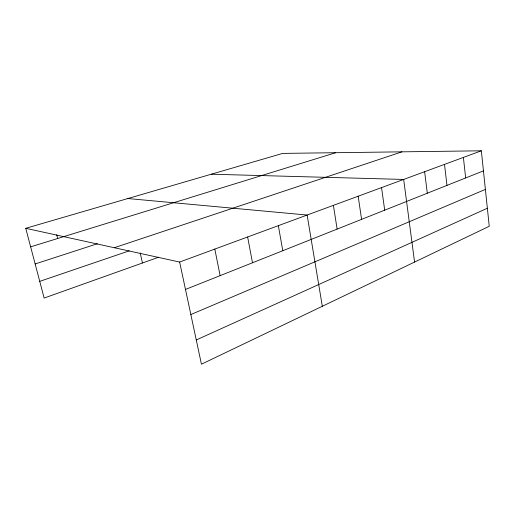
<?xml version="1.0" encoding="UTF-8"?>
<svg xmlns="http://www.w3.org/2000/svg" width="515" height="515" viewBox="0 0 515 515"><rect width="100%" height="100%" fill="white"/><g stroke="black" fill="none" stroke-linecap="round" stroke-linejoin="round"><path stroke-width="0.77" d="M196.267 339.964L487.357 208.227M190.846 314.543L485.388 189.391M185.484 289.43L483.45 170.877M179.638 262.051L481.345 150.798L489.25 226.278L201.442 364.202L179.638 262.051L25.75 228.312L44.142 298.056L158.684 257.21M39.739 281.357L129.239 250.85M114.266 247.721L401.945 151.841M35.149 263.95L97.412 243.737M30.636 246.846L335.735 152.704M25.75 228.312L282.677 153.399L481.345 150.798M211.305 174.212L403.67 179.445L414.569 262.064M127.868 198.539L307.133 215.038L322.319 306.271M56.708 234.724L57.667 238.503M140.189 252.949L142.462 262.991M214.813 249.08L220.13 275.641M247.638 236.977L252.492 262.766M278.345 225.654L282.78 250.715M333.398 205.356L337.125 229.091M358.163 196.221L361.588 219.358M381.551 187.602L384.705 210.165M424.624 171.714L427.302 193.215M444.503 164.388L446.975 185.387M463.384 157.423L465.663 177.952"/></g></svg>
